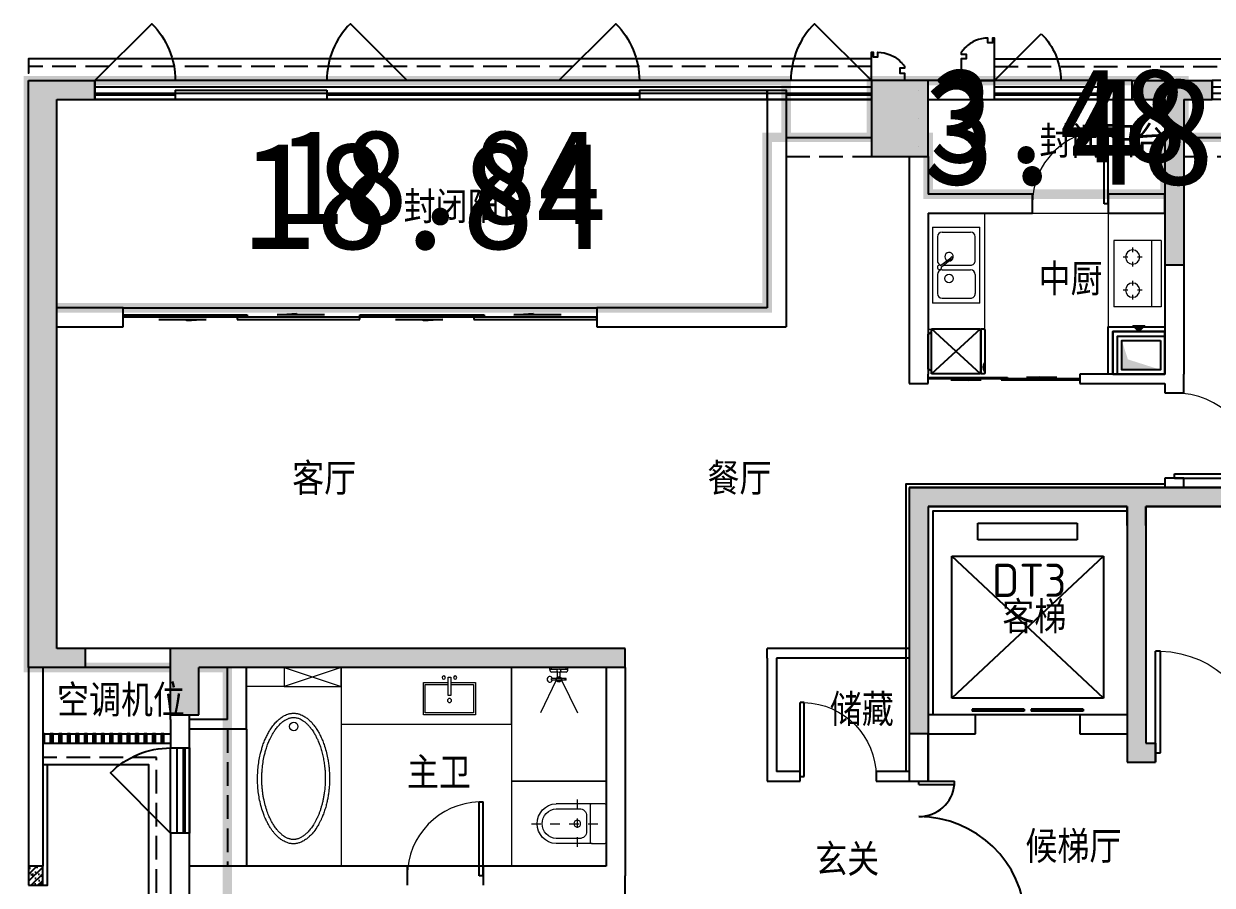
# Model space of a CAD drawing. Extents: x 512858 to 514372, y -232486 to -231710.
# Drawn here: x 513221.57 to 513234.12, y -232043.92 to -232034.82 of the extents above; entities that cross this region are included whole.
import ezdxf

# ---------------------------------------------------------------- set-up
doc = ezdxf.new("R2010")
doc.units = 0
doc.header["$LTSCALE"] = 1000
for name, pattern in [('__DASH', [0.35, 0.25, -0.1]), ('B1+B2户型(2#185报审版）$0$__DASH', [0.35, 0.25, -0.1]), ('B1+B2户型(2#185报审版）$0$DASH', [0.35, 0.25, -0.1]), ('DASH', [0.35, 0.25, -0.1])]:
    doc.linetypes.add(name, pattern=pattern)
doc.layers.get('0').update_dxf_attribs({"color": 252})
for name, color, linetype in [('$面积结果', 7, 'Continuous'), ('0-铝板', 253, 'Continuous'), ('1#HXT-4F$0$A-DOOR', 253, 'Continuous'), ('1#HXT-4F$0$A-FIRE-DOOR', 253, 'Continuous'), ('1#HXT-4F$0$A-PATT-COLU', 253, 'Continuous'), ('1#HXT-4F$0$A-STAIR', 253, 'Continuous'), ('1#HXT-4F$0$A-STR-CONC-B', 253, 'Continuous'), ('1#HXT-4F$0$A-WALL-S', 253, 'Continuous'), ('6#-造型-1F（实施版）金属型材-METAL-S', 253, 'Continuous'), ('A-ANNO-100-TXT', 252, 'Continuous'), ('A-METAL-E', 253, 'Continuous'), ('A-PATT-COLU', 253, 'Continuous'), ('A-STR-CONC-C', 253, 'Continuous'), ('A-STR-CONC-E', 253, 'Continuous'), ('A-WALL-S', 252, 'Continuous'), ('B1+B2户型(2#185报审版）$0$$0$AA-排烟道', 253, 'Continuous'), ('B1+B2户型(2#185报审版）$0$A-DOOR', 253, 'Continuous'), ('B1+B2户型(2#185报审版）$0$A-FIRE-DOOR', 253, 'Continuous'), ('B1+B2户型(2#185报审版）$0$A-HOLE-E', 253, 'Continuous'), ('B1+B2户型(2#185报审版）$0$A-METAL-S', 253, 'Continuous'), ('B1+B2户型(2#185报审版）$0$A-PART-S', 253, 'Continuous'), ('B1+B2户型(2#185报审版）$0$A-PATT-COLU', 253, 'Continuous'), ('B1+B2户型(2#185报审版）$0$A-STR-CONC-B', 253, 'Continuous'), ('B1+B2户型(2#185报审版）$0$A-STR-CONC-C', 253, 'Continuous'), ('B1+B2户型(2#185报审版）$0$A-STR-CONC-E', 253, 'Continuous'), ('B1+B2户型(2#185报审版）$0$A-STR-CONC-H', 253, 'Continuous'), ('B1+B2户型(2#185报审版）$0$A-WALL-S', 253, 'Continuous'), ('B1+B2户型(2#185报审版）$0$A-WINDOW', 253, 'Continuous'), ('B1+B2户型(2#185报审版）$0$FURN', 253, 'Continuous'), ('B1+B2户型(2#185报审版）$0$ICDA方案_活动家具', 253, 'Continuous'), ('B1+B2户型(2#185报审版）$0$WALL', 253, 'Continuous'), ('PUB_HATCH', 252, 'Continuous')]:
    doc.layers.add(name, color=color, linetype=linetype)
for name, color, linetype, lineweight in [('B1+B2户型(2#185报审版）$0$AE-FURN-MOVE', 253, 'Continuous', 20), ('面积-计容-住宅-0.5', 1, 'Continuous', 0), ('面积-计容-住宅-1', 1, 'Continuous', 0)]:
    doc.layers.add(name, color=color, linetype=linetype, lineweight=lineweight)
doc.styles.add('dw', font='simhei.ttf')
doc.styles.add('TYDG_02', font='TSSDENG.shx', dxfattribs={"width": 0.8, "bigfont": 'hztxt.shx'})

# ---------------------------------------------------------------- blocks, each defined once
blk = doc.blocks.new('1新261#HXT-4F$0$$DorLib2D$00000001')
for p, q in [((0.45, 0.975), (0.5, 0.975)), ((0.45, 0), (0.45, 0.975)), ((0.5, 0), (0.5, 0.975)), ((0.5, 0), (0.45, 0))]:
    blk.add_line(p, q)
at = {"lineweight": 13}
blk.add_arc((0.475, 0), 0.975, 91.4693, 180, dxfattribs=at)
blk = doc.blocks.new('1新271#HXT-4F$0$$DorLib2D$00000127')
at = {"color": 0}
for points in [[(-0.533, 0.795), (-0.533, 0.69)], [(-0.033, 0.795), (-0.533, 0.795)], [(-0.033, 0.69), (-0.533, 0.69)], [(-0.033, 0.795), (-0.033, 0.69)], [(0.533, 0.795), (0.033, 0.795)], [(0.033, 0.795), (0.033, 0.69)], [(0.533, 0.69), (0.033, 0.69)], [(0.533, 0.795), (0.533, 0.69)], [(0.5, 0.5), (-0.5, 0.5)]]:
    blk.add_lwpolyline(points, dxfattribs=at)
blk = doc.blocks.new('1新281#HXT-4F$0$$DorLib2D$00000225')
at = {"color": 0}
for p, q in [((0.475, -0.0014), (0.475, 0.7521)), ((0.475, 0.7521), (0.5, 0.7521)), ((0.5, -0.0014), (0.5, 0.7521)), ((-0.5, 0), (-0.5, 0.252)), ((-0.475, 0.252), (-0.5, 0.252)), ((-0.475, 0), (-0.475, 0.252)), ((-0.475, 0), (-0.5, 0)), ((0.475, -0.0014), (0.5, -0.0014))]:
    blk.add_line(p, q, dxfattribs=at)
for centre, radius, start, end in [((0.5046, -0.0019), 0.7546, 92.24927, 179.72377), ((-0.5008, 0.0026), 0.2508, 359.78987, 84.09744)]:
    blk.add_arc(centre, radius, start, end, dxfattribs=at)
blk = doc.blocks.new('1新251#HXT-4F')
at = {"layer": '1#HXT-4F$0$A-PATT-COLU'}
for points in [[(-121207, -999271), (-121007, -999471), (-118907, -999471), (-118807, -999404), (-118807, -999271)], [(-121007, -999471), (-121207, -999271), (-121207, -1001771), (-121007, -1001771)], [(-118807, -999404), (-118707, -999471), (-116657, -999471), (-116657, -999338), (-116757, -999271), (-118807, -999271)], [(-118807, -999404), (-118907, -999471), (-118907, -1001771), (-118707, -1001771), (-118707, -999471)], [(-121007, -1001771), (-121207, -1001771), (-121207, -1001871), (-121007, -1001871)], [(-118707, -1001771), (-118907, -1001771), (-118907, -1002171), (-118707, -1001971)], [(-118707, -1001971), (-118907, -1002171), (-118607, -1002171), (-118607, -1001971)]]:
    blk.add_hatch(color=256, dxfattribs=at).paths.add_polyline_path(points)
at = {"layer": '1#HXT-4F$0$A-STAIR'}
for p, q in [((-120482, -999821), (-120482, -999646)), ((-120482, -999646), (-119432, -999646)), ((-119432, -999646), (-119432, -999821)), ((-119432, -999821), (-120482, -999821)), ((-120757, -1001496), (-120757, -999996)), ((-120757, -999996), (-119157, -999996)), ((-119157, -999996), (-120757, -1001496)), ((-119157, -1001496), (-120757, -999996)), ((-119157, -999996), (-119157, -1001496)), ((-119157, -1001496), (-120757, -1001496))]:
    blk.add_line(p, q, dxfattribs=at)
at = {"layer": '1#HXT-4F$0$A-STR-CONC-B'}
for p, q in [((-121207, -999271), (-118807, -999271)), ((-121207, -999271), (-121207, -1001771)), ((-118807, -999271), (-116757, -999271)), ((-121007, -999471), (-118907, -999471)), ((-121007, -999471), (-121007, -1001771)), ((-118907, -999471), (-118907, -1001771)), ((-118707, -999471), (-118707, -1001771)), ((-118707, -999471), (-116657, -999471)), ((-121207, -1001771), (-121207, -1001871)), ((-121007, -1001771), (-121007, -1001871)), ((-118907, -1001771), (-118907, -1002171)), ((-118707, -1001771), (-118707, -1001971)), ((-121007, -1001871), (-121207, -1001871)), ((-118707, -1001971), (-118607, -1001971)), ((-118607, -1001971), (-118607, -1002171)), ((-118907, -1002171), (-118607, -1002171))]:
    blk.add_line(p, q, dxfattribs=at)
at = {"layer": '1#HXT-4F$0$A-WALL-S'}
for p, q in [((-120507, -1001671), (-121007, -1001671)), ((-120507, -1001871), (-120507, -1001671)), ((-118907, -1001671), (-119407, -1001671)), ((-119407, -1001671), (-119407, -1001871)), ((-121207, -1001871), (-121207, -1002371)), ((-121007, -1001871), (-120507, -1001871)), ((-121007, -1002371), (-121007, -1001871)), ((-119407, -1001871), (-118907, -1001871)), ((-118607, -1002171), (-118607, -1001971)), ((-121207, -1002371), (-121007, -1002371))]:
    blk.add_line(p, q, dxfattribs=at)
at = {"layer": '1#HXT-4F$0$A-DOOR', "xscale": 1100, "yscale": 200, "zscale": 200}
blk.add_blockref('1新271#HXT-4F$0$$DorLib2D$00000127', (-119957, -1001771), dxfattribs=at)
at = {"layer": '1#HXT-4F$0$A-FIRE-DOOR', "xscale": -1100, "yscale": 1100, "zscale": 200}
blk.add_blockref('1新261#HXT-4F$0$$DorLib2D$00000001', (-118057, -1002071), dxfattribs=at)
at = {"layer": '1#HXT-4F$0$A-FIRE-DOOR', "xscale": -1500, "yscale": -1500, "zscale": 200, "rotation": 90.00007304754749}
blk.add_blockref('1新281#HXT-4F$0$$DorLib2D$00000225', (-121107, -1003121), dxfattribs=at)
blk = doc.blocks.new('1新103B1+B2户型(2#185报审版）$0$6986586658ff3d')
at = {"layer": 'B1+B2户型(2#185报审版）$0$AE-FURN-MOVE'}
for p, q in [((-101, 77), (-82, 77)), ((-101, -77), (-101, 77)), ((-82, -77), (-82, 77)), ((-66, 14), (-13, 14)), ((-14, 13), (-14, 77)), ((13, 14), (14, 14)), ((14, 96), (34, 96)), ((14, 13), (14, 96)), ((14, 77), (34, 77)), ((-101, -67), (-82, -67)), ((-101, -77), (-82, -77)), ((-66, -14), (-13, -14)), ((-14, -77), (-14, -13)), ((13, -14), (14, -14)), ((14, -96), (14, -13)), ((14, -77), (34, -77)), ((14, -96), (34, -96))]:
    blk.add_line(p, q, dxfattribs=at)
for points in [[(-101, 27), (-445, 194)], [(-99, -28), (-445, -197)]]:
    blk.add_lwpolyline(points, dxfattribs=at)
for centre, radius in [((-91, 0), 28.8), ((-91, 0), 24), ((0, 0), 19.2)]:
    blk.add_circle(centre, radius, dxfattribs=at)
for centre, radius, start, end in [((-91, 96), 28.8, 289.4712, 250.5288), ((10, 72), 24.4, 78.4801, 168.9001), ((10, -72), 24.4, 191.0999, 281.5199)]:
    blk.add_arc(centre, radius, start, end, dxfattribs=at)
blk = doc.blocks.new('1新100B1+B2户型(2#185报审版）$0$69865866586652f-nezb')
at = {"color": 250, "linetype": 'B1+B2户型(2#185报审版）$0$DASH', "ltscale": 0.2}
for p, q in [((296757, 367901), (296757, 367111)), ((296501, 367416), (297013, 367416))]:
    blk.add_line(p, q, dxfattribs=at)
for p, q in [((296546, 367259), (296546, 367641)), ((296968, 367259), (296968, 367641))]:
    blk.add_line(p, q)
at = {"color": 250}
blk.add_lwpolyline([(296599, 367641), (296599, 367393, 0.414214), (296674, 367318), (296839, 367318, 0.414214), (296914, 367393), (296914, 367641)], format="xyb", dxfattribs=at)
blk.add_lwpolyline([(296546, 367259, -0.414214), (296567, 367281), (296947, 367281, -0.414214), (296968, 367259), (296968, 367132, -0.414214), (296947, 367111), (296567, 367111, -0.414214), (296546, 367132)], format="xyb", close=True)
blk.add_circle((296757, 367416), 35.2, dxfattribs=at)
blk.add_arc((296757, 367629), 211, 3.0492, 176.9508)
blk.add_arc((296757, 367629), 158, 3.0492, 176.9508, dxfattribs=at)
blk = doc.blocks.new('1新99B1+B2户型(2#185报审版）$0$235345')
at = {"layer": 'B1+B2户型(2#185报审版）$0$AE-FURN-MOVE', "extrusion": (0.001411, -2.82684e-05, 0.999999)}
for points in [[(20, 289), (20, 550), (-320, 550), (-320, 0), (20, 0), (20, 261)], [(0, 289), (0, 530), (-300, 530), (-300, 20), (0, 20), (0, 261)]]:
    blk.add_lwpolyline(points, dxfattribs=at)
at = {"layer": 'B1+B2户型(2#185报审版）$0$AE-FURN-MOVE', "extrusion": (0.001411, -2.82684e-05, 0.999999), "elevation": -1}
blk.add_lwpolyline([(-116, 261), (78, 261), (78, 289), (-116, 289)], close=True, dxfattribs=at)
at = {"layer": 'B1+B2户型(2#185报审版）$0$AE-FURN-MOVE'}
for centre, radius in [((-169, 275), 21.4), ((74, 335), 17.1), ((73, 215), 17.1)]:
    blk.add_circle(centre, radius, dxfattribs=at)
blk = doc.blocks.new('1新93B1+B2户型(2#185报审版）$0$$0$SFEFFSEFSEFESFS')
at = {"layer": 'B1+B2户型(2#185报审版）$0$$0$AA-排烟道'}
blk.add_hatch(color=254, dxfattribs=at).paths.add_polyline_path([(220387, 75509), (220327, 75570), (220327, 75448)])
at = {"layer": 'B1+B2户型(2#185报审版）$0$$0$AA-排烟道', "color": 254}
for points in [[(220437, 75235), (220837, 75235), (220837, 75735), (220437, 75735)], [(220483, 75280), (220792, 75280), (220792, 75689), (220483, 75689)]]:
    blk.add_lwpolyline(points, close=True, dxfattribs=at)
blk.add_lwpolyline([(220387, 75509), (220327, 75570), (220327, 75448), (220387, 75509)], dxfattribs=at)
blk.add_solid([(220483, 75689), (220682, 75625), (220792, 75689), (220792, 75280)], dxfattribs=at)
at = {"layer": 'B1+B2户型(2#185报审版）$0$A-HOLE-E', "ltscale": 0.5}
blk.add_lwpolyline([(220837, 75784), (220837, 75234), (220387, 75234), (220387, 75784)], close=True, dxfattribs=at)
blk = doc.blocks.new('1新109B1+B2户型(2#185报审版）$0$yg')
at = {"layer": 'B1+B2户型(2#185报审版）$0$AE-FURN-MOVE'}
blk.add_circle((157, 0), 50, dxfattribs=at)
for points, knots in [([(0, 0), (0, -4), (0, -8), (1, -17), (1, -22), (2, -31), (3, -34), (4, -43), (5, -48), (8, -59), (10, -64), (14, -78), (18, -87), (26, -104), (30, -113), (43, -134), (51, -147), (71, -172), (82, -184), (107, -209), (120, -222), (150, -246), (166, -258), (197, -278), (211, -287), (241, -303), (256, -311), (288, -327), (304, -334), (339, -348), (356, -355), (390, -366), (405, -371), (436, -380), (452, -385), (493, -395), (518, -400), (570, -409), (596, -413), (649, -419), (675, -421), (729, -424), (756, -424), (809, -424), (836, -423), (890, -419), (916, -416), (968, -409), (994, -405), (1049, -394), (1078, -387), (1134, -371), (1161, -362), (1207, -345), (1226, -337), (1259, -322), (1273, -315), (1299, -301), (1311, -294), (1334, -281), (1346, -273), (1367, -259), (1377, -252), (1397, -237), (1406, -229), (1423, -214), (1431, -206), (1449, -189), (1458, -179), (1471, -163), (1476, -157), (1485, -144), (1489, -138), (1496, -126), (1500, -120), (1508, -104), (1512, -96), (1518, -81), (1520, -75), (1524, -63), (1526, -57), (1529, -44), (1530, -38), (1532, -25), (1532, -19), (1533, -9), (1533, -4), (1533, 3), (1532, 6), (1532, 14), (1531, 19), (1530, 31), (1529, 36), (1527, 47), (1525, 53), (1522, 64), (1520, 70), (1512, 90), (1506, 103), (1489, 132), (1480, 146), (1461, 169), (1453, 178), (1439, 193), (1433, 199), (1419, 212), (1413, 218), (1386, 240), (1365, 255), (1328, 279), (1314, 288), (1288, 302), (1278, 307), (1257, 318), (1245, 323), (1218, 335), (1201, 342), (1166, 355), (1148, 361), (1112, 373), (1093, 378), (1058, 387), (1042, 391), (1009, 397), (992, 401), (959, 406), (942, 409), (907, 413), (890, 415), (854, 418), (834, 419), (795, 420), (775, 421), (736, 420), (716, 420), (677, 418), (658, 416), (619, 413), (600, 410), (562, 405), (543, 402), (497, 393), (470, 387), (418, 373), (392, 365), (349, 350), (330, 343), (295, 328), (277, 320), (244, 303), (228, 295), (198, 277), (184, 268), (157, 249), (144, 239), (120, 220), (109, 210), (93, 194), (87, 188), (77, 177), (72, 171), (62, 160), (58, 154), (49, 142), (45, 136), (37, 123), (33, 117), (25, 102), (21, 94), (14, 76), (11, 68), (7, 54), (6, 48), (4, 39), (3, 35), (2, 27), (1, 23), (1, 15), (0, 12), (0, 5), (0, 3), (0, 0)], [0, 0, 0, 0, 0.037021, 0.037021, 0.080732, 0.080732, 0.113851, 0.113851, 0.160008, 0.160008, 0.207084, 0.207084, 0.280428, 0.280428, 0.353771, 0.353771, 0.455292, 0.455292, 0.556813, 0.556813, 0.658334, 0.658334, 0.759855, 0.759855, 0.837553, 0.837553, 0.915251, 0.915251, 0.992948, 0.992948, 1.070646, 1.070646, 1.135217, 1.135217, 1.199787, 1.199787, 1.297776, 1.297776, 1.395764, 1.395764, 1.493752, 1.493752, 1.591741, 1.591741, 1.689729, 1.689729, 1.787717, 1.787717, 1.885706, 1.885706, 2.000766, 2.000766, 2.115826, 2.115826, 2.201815, 2.201815, 2.271991, 2.271991, 2.335451, 2.335451, 2.39891, 2.39891, 2.462369, 2.462369, 2.525829, 2.525829, 2.589288, 2.589288, 2.668531, 2.668531, 2.719375, 2.719375, 2.770219, 2.770219, 2.821062, 2.821062, 2.895968, 2.895968, 2.946183, 2.946183, 3.001676, 3.001676, 3.057168, 3.057168, 3.112661, 3.112661, 3.152327, 3.152327, 3.177247, 3.177247, 3.227089, 3.227089, 3.276931, 3.276931, 3.326773, 3.326773, 3.376615, 3.376615, 3.492619, 3.492619, 3.608623, 3.608623, 3.68062, 3.68062, 3.731228, 3.731228, 3.781836, 3.781836, 3.91484, 3.91484, 3.993303, 3.993303, 4.046118, 4.046118, 4.098933, 4.098933, 4.175453, 4.175453, 4.251973, 4.251973, 4.328494, 4.328494, 4.392238, 4.392238, 4.455982, 4.455982, 4.519726, 4.519726, 4.58347, 4.58347, 4.654987, 4.654987, 4.726504, 4.726504, 4.798021, 4.798021, 4.869538, 4.869538, 4.941055, 4.941055, 5.012573, 5.012573, 5.118454, 5.118454, 5.224335, 5.224335, 5.306415, 5.306415, 5.388495, 5.388495, 5.470575, 5.470575, 5.552655, 5.552655, 5.634735, 5.634735, 5.716815, 5.716815, 5.763416, 5.763416, 5.810018, 5.810018, 5.85662, 5.85662, 5.907934, 5.907934, 5.959249, 5.959249, 6.032726, 6.032726, 6.106203, 6.106203, 6.154904, 6.154904, 6.190129, 6.190129, 6.225355, 6.225355, 6.259538, 6.259538, 6.283185, 6.283185, 6.283185, 6.283185]), ([(50, 0), (50, -5), (50, -11), (51, -20), (52, -25), (53, -33), (54, -37), (56, -46), (58, -51), (61, -60), (63, -64), (69, -80), (75, -91), (87, -110), (92, -118), (102, -131), (107, -137), (116, -147), (121, -153), (132, -164), (137, -169), (148, -179), (154, -185), (167, -195), (173, -200), (193, -215), (206, -224), (229, -239), (238, -244), (257, -255), (266, -260), (286, -271), (296, -276), (323, -288), (339, -295), (373, -308), (391, -314), (424, -325), (438, -329), (468, -337), (484, -341), (525, -351), (552, -356), (605, -364), (632, -367), (678, -371), (696, -372), (733, -374), (751, -374), (788, -374), (806, -374), (844, -372), (864, -371), (899, -367), (915, -366), (946, -362), (962, -359), (992, -354), (1006, -351), (1047, -343), (1074, -336), (1126, -321), (1151, -312), (1194, -296), (1213, -288), (1239, -276), (1248, -271), (1266, -262), (1274, -258), (1290, -249), (1297, -245), (1310, -237), (1317, -232), (1331, -223), (1339, -218), (1352, -208), (1358, -203), (1370, -194), (1376, -189), (1392, -175), (1401, -166), (1415, -151), (1420, -146), (1428, -136), (1432, -131), (1439, -122), (1442, -117), (1452, -103), (1457, -94), (1464, -80), (1467, -75), (1471, -64), (1473, -58), (1476, -49), (1477, -45), (1479, -38), (1479, -35), (1481, -29), (1481, -26), (1482, -20), (1482, -18), (1482, -13), (1482, -10), (1483, -3), (1483, 1), (1482, 10), (1482, 15), (1481, 23), (1480, 26), (1478, 35), (1477, 40), (1474, 49), (1472, 54), (1468, 65), (1466, 70), (1461, 81), (1458, 86), (1451, 98), (1447, 104), (1439, 116), (1436, 120), (1428, 130), (1424, 135), (1412, 149), (1402, 159), (1386, 175), (1379, 181), (1366, 191), (1360, 196), (1348, 206), (1341, 210), (1327, 221), (1318, 226), (1301, 237), (1292, 243), (1272, 254), (1262, 259), (1238, 271), (1225, 277), (1201, 288), (1190, 293), (1167, 301), (1156, 306), (1132, 314), (1119, 318), (1094, 325), (1081, 329), (1054, 336), (1040, 340), (1011, 346), (996, 349), (967, 354), (951, 357), (906, 363), (875, 366), (821, 370), (797, 370), (754, 371), (735, 370), (697, 369), (678, 368), (638, 364), (616, 362), (573, 356), (551, 352), (509, 344), (489, 340), (448, 329), (429, 324), (391, 312), (373, 306), (339, 292), (322, 285), (293, 272), (281, 266), (256, 253), (243, 246), (222, 233), (215, 228), (200, 218), (193, 213), (176, 201), (167, 194), (153, 182), (148, 178), (139, 169), (134, 165), (122, 152), (114, 144), (100, 127), (94, 118), (83, 102), (78, 94), (69, 79), (66, 71), (61, 59), (59, 53), (55, 41), (54, 35), (51, 22), (51, 15), (50, 6), (50, 3), (50, 0)], [0, 0, 0, 0, 0.063551, 0.063551, 0.112445, 0.112445, 0.161338, 0.161338, 0.210745, 0.210745, 0.260152, 0.260152, 0.374501, 0.374501, 0.446731, 0.446731, 0.496686, 0.496686, 0.546641, 0.546641, 0.594786, 0.594786, 0.642931, 0.642931, 0.691076, 0.691076, 0.778683, 0.778683, 0.831735, 0.831735, 0.884787, 0.884787, 0.937839, 0.937839, 1.017992, 1.017992, 1.098145, 1.098145, 1.161479, 1.161479, 1.225971, 1.225971, 1.331338, 1.331338, 1.436706, 1.436706, 1.506435, 1.506435, 1.576165, 1.576165, 1.645894, 1.645894, 1.720048, 1.720048, 1.781579, 1.781579, 1.843111, 1.843111, 1.899371, 1.899371, 2.011891, 2.011891, 2.124411, 2.124411, 2.213491, 2.213491, 2.260409, 2.260409, 2.307328, 2.307328, 2.347694, 2.347694, 2.388061, 2.388061, 2.438513, 2.438513, 2.481394, 2.481394, 2.524274, 2.524274, 2.610034, 2.610034, 2.658521, 2.658521, 2.702819, 2.702819, 2.747116, 2.747116, 2.835711, 2.835711, 2.890833, 2.890833, 2.952008, 2.952008, 2.99153, 2.99153, 3.031052, 3.031052, 3.063824, 3.063824, 3.096596, 3.096596, 3.123505, 3.123505, 3.177323, 3.177323, 3.231141, 3.231141, 3.272252, 3.272252, 3.326686, 3.326686, 3.38112, 3.38112, 3.435555, 3.435555, 3.489989, 3.489989, 3.552714, 3.552714, 3.597223, 3.597223, 3.641732, 3.641732, 3.730751, 3.730751, 3.784873, 3.784873, 3.828851, 3.828851, 3.872829, 3.872829, 3.925913, 3.925913, 3.978997, 3.978997, 4.036125, 4.036125, 4.103233, 4.103233, 4.156175, 4.156175, 4.209118, 4.209118, 4.263967, 4.263967, 4.318817, 4.318817, 4.378019, 4.378019, 4.437222, 4.437222, 4.496424, 4.496424, 4.614829, 4.614829, 4.705101, 4.705101, 4.776994, 4.776994, 4.848886, 4.848886, 4.933348, 4.933348, 5.017809, 5.017809, 5.102271, 5.102271, 5.186733, 5.186733, 5.268161, 5.268161, 5.349588, 5.349588, 5.41233, 5.41233, 5.487032, 5.487032, 5.533635, 5.533635, 5.580738, 5.580738, 5.649342, 5.649342, 5.688436, 5.688436, 5.727529, 5.727529, 5.805717, 5.805717, 5.883904, 5.883904, 5.962091, 5.962091, 6.03947, 6.03947, 6.097192, 6.097192, 6.172115, 6.172115, 6.247037, 6.247037, 6.283185, 6.283185, 6.283185, 6.283185])]:
    blk.add_open_spline(points, degree=3, knots=knots, dxfattribs=at)
blk = doc.blocks.new('1新95B1+B2户型(2#185报审版）$0$$DorLib2D$00000114')
at = {"color": 0}
blk.add_line((0.5, 0), (-0.207, 0.707), dxfattribs=at)
blk.add_arc((0.5, 0), 1, 135, 180, dxfattribs=at)
blk = doc.blocks.new('1新102B1+B2户型(2#185报审版）$0$6986586658665A-Kitchen-4')
at = {"layer": 'B1+B2户型(2#185报审版）$0$AE-FURN-MOVE'}
for p, q in [((-400, -500), (-400, 0)), ((400, 0), (-400, 0)), ((400, 0), (400, -500)), ((-350, -100), (-350, -400)), ((-100, -50), (-300, -50)), ((-50, -100), (-50, -400)), ((-16, -94), (67, -201)), ((-4, -84), (79, -191)), ((0, -115), (0, -400)), ((300, -50), (50, -50)), ((350, -100), (350, -400)), ((-400, -500), (400, -500)), ((-100, -450), (-300, -450)), ((50, -450), (300, -450))]:
    blk.add_line(p, q, dxfattribs=at)
for centre, major_axis, start_param, end_param in [((-300, -100), (0, 50), 0.000591, 1.571387), ((-100, -100), (0, 50), 4.711798, 6.282594), ((-23, -73), (-0.2, 22.5), 4.156064, 9.712232), ((50, -100), (0, 50), -0.000202, 1.373206), ((90, -173), (0.1, 45), 1.556657, 7.383522), ((300, -100), (0, 50), 4.711798, 6.282594), ((-140, -173), (0, 45), 4.711392, 10.994577), ((77, -201), (0, 10), 1.588727, 6.019143), ((-300, -400), (0, 50), 1.570205, 3.141002), ((-100, -400), (0, 50), 3.142184, 4.71298), ((50, -400), (0, 50), 1.570205, 3.141002), ((300, -400), (0, 50), 3.142184, 4.71298)]:
    blk.add_ellipse(centre, major_axis=major_axis, ratio=1, start_param=start_param, end_param=end_param, dxfattribs=at)
blk = doc.blocks.new('1新101B1+B2户型(2#185报审版）$0$6986586658665A-Kitchen-1')
at = {"layer": 'B1+B2户型(2#185报审版）$0$AE-FURN-MOVE'}
for p, q in [((-350, 0), (350, 0)), ((-350, -500), (-350, 0)), ((350, -500), (350, 0)), ((-175, -150), (-175, -100)), ((175, -150), (175, -100)), ((-275, -200), (-225, -200)), ((-175, -300), (-175, -250)), ((-125, -200), (-75, -200)), ((75, -200), (125, -200)), ((175, -300), (175, -250)), ((225, -200), (275, -200)), ((-350, -400), (350, -400)), ((-350, -500), (350, -500))]:
    blk.add_line(p, q, dxfattribs=at)
for centre in [(-175, -200), (175, -200)]:
    blk.add_circle(centre, 75, dxfattribs=at)
blk = doc.blocks.new('1新105B1+B2户型(2#185报审版）$0$A$C75447C14')
at = {"layer": 'B1+B2户型(2#185报审版）$0$ICDA方案_活动家具'}
for p, q in [((-238, 559), (-238, 588)), ((237, 559), (-238, 559)), ((-238, 35), (-238, 551)), ((-238, 551), (237, 551)), ((237, 551), (-238, 35)), ((-238, 551), (237, 35)), ((-225, 600), (225, 600)), ((237, 588), (237, 559)), ((237, 588), (237, 559)), ((237, 551), (237, 35)), ((237, 551), (237, 35)), ((237, 35), (-238, 35)), ((-185, 0), (-205, 35)), ((185, 0), (-185, 0)), ((205, 35), (185, 0))]:
    blk.add_line(p, q, dxfattribs=at)
at = {"layer": 'B1+B2户型(2#185报审版）$0$ICDA方案_活动家具', "extrusion": (4.4081e-39, -1.44111e-29, -1)}
for centre, major_axis, start_param, end_param in [((-225, 588), (8.61, -8.61), 2.356194, 3.926991), ((165, 655), (50.2, -50.2), 0.10668, 1.464116)]:
    blk.add_ellipse(centre, major_axis=major_axis, ratio=1, start_param=start_param, end_param=end_param, dxfattribs=at)
at = {"layer": 'B1+B2户型(2#185报审版）$0$ICDA方案_活动家具', "extrusion": (4.40811e-39, -1.44111e-29, -1)}
blk.add_ellipse((225, 588), major_axis=(-8.61, -8.61), ratio=1, start_param=2.356194, end_param=3.926991, dxfattribs=at)
blk = doc.blocks.new('1新98B1+B2户型(2#185报审版）$0$$WINLIB2D$00000001')
at = {"color": 0}
for points in [[(-0.5, 0.5), (-0.5, -0.5)], [(-0.5, 0.5), (0.5, 0.5)], [(0.5, -0.5), (0.5, 0.5)], [(0.5, 0.1667), (-0.5, 0.1667)], [(0.5, -0.1667), (-0.5, -0.1667)], [(-0.5, -0.5), (0.5, -0.5)]]:
    blk.add_lwpolyline(points, dxfattribs=at)
blk = doc.blocks.new('1新96B1+B2户型(2#185报审版）$0$$DorLib2D$00000131')
at = {"color": 0, "linetype": 'Continuous'}
for p, q in [((0.15, 0.125), (0.2319, 0.1973)), ((0.2319, 0.1973), (0.2319, 0.125)), ((-0.5, 0.125), (-0.5, 0)), ((0.0192, 0.125), (-0.5, 0.125)), ((0.0192, 0), (0.0192, 0.125)), ((0.35, 0.125), (0.15, 0.125)), ((-0.5, 0), (0.0192, 0)), ((-0.024, 0), (0.5, 0)), ((-0.024, -0.125), (-0.024, 0)), ((0.5, 0), (0.5, -0.125)), ((-0.35, -0.125), (-0.15, -0.125)), ((-0.2319, -0.1973), (-0.2319, -0.125)), ((-0.15, -0.125), (-0.2319, -0.1973)), ((0.5, -0.125), (-0.024, -0.125))]:
    blk.add_line(p, q, dxfattribs=at)
blk = doc.blocks.new('1新94B1+B2户型(2#185报审版）$0$$DorLib2D$00000001')
for p, q in [((0.45, 0.975), (0.5, 0.975)), ((0.45, 0), (0.45, 0.975)), ((0.5, 0), (0.5, 0.975)), ((0.5, 0), (0.45, 0))]:
    blk.add_line(p, q)
at = {"lineweight": 13}
blk.add_arc((0.475, 0), 0.975, 91.4693, 180, dxfattribs=at)
blk = doc.blocks.new('1新97B1+B2户型(2#185报审版）$0$$DorLib2D$00000225')
at = {"color": 0}
for p, q in [((0.475, -0.0014), (0.475, 0.7521)), ((0.475, 0.7521), (0.5, 0.7521)), ((0.5, -0.0014), (0.5, 0.7521)), ((-0.5, 0), (-0.5, 0.252)), ((-0.475, 0.252), (-0.5, 0.252)), ((-0.475, 0), (-0.475, 0.252)), ((-0.475, 0), (-0.5, 0)), ((0.475, -0.0014), (0.5, -0.0014))]:
    blk.add_line(p, q, dxfattribs=at)
for centre, radius, start, end in [((0.5046, -0.0019), 0.7546, 92.24927, 179.72377), ((-0.5008, 0.0026), 0.2508, 359.78987, 84.09744)]:
    blk.add_arc(centre, radius, start, end, dxfattribs=at)
blk = doc.blocks.new('1新159_FZH')
blk.add_lwpolyline([(-0.5, -0.5), (0.5, -0.5), (0.5, 0.5), (-0.5, 0.5)], close=True)
at = {"layer": 'PUB_HATCH'}
blk.add_solid([(-0.5, -0.5), (0.5, -0.5), (-0.5, 0.5), (0.5, 0.5)], dxfattribs=at)
blk = doc.blocks.new('1新125B1+B2户型(2#185报审版）-M')
at = {"layer": 'B1+B2户型(2#185报审版）$0$A-PATT-COLU'}
for points in [[(130757, -994971), (131057, -995171), (131457, -995171), (131457, -994971)], [(130757, -997471), (131057, -997471), (131057, -995171), (130757, -994971)], [(142407, -995171), (142757, -995171), (142857, -995104), (142857, -994971), (142407, -994971)], [(142857, -995104), (142957, -995171), (143257, -995171), (143257, -994971), (142857, -994971)], [(142857, -995104), (142757, -995171), (142757, -996921), (142957, -996921), (142957, -995171)], [(130757, -1001171), (131057, -1000971), (131057, -997471), (130757, -997471)], [(140257, -999471), (140057, -999271), (140057, -1001071), (140257, -1001071)], [(142457, -999404), (142457, -999271), (140057, -999271), (140257, -999471), (142357, -999471)], [(142857, -999471), (142857, -999271), (142457, -999271), (142457, -999404), (142557, -999471)], [(144707, -999471), (144507, -999271), (142857, -999271), (142857, -999471)], [(142357, -999671), (142557, -999671), (142557, -999471), (142457, -999404), (142357, -999471)], [(131357, -1000971), (131057, -1000971), (130757, -1001171), (131357, -1001171)], [(132957, -1001171), (132957, -1000971), (132257, -1000971), (132557, -1001171)], [(132557, -1001671), (132557, -1001171), (132257, -1000971), (132257, -1001671)], [(137057, -1000971), (132957, -1000971), (132957, -1001171), (137057, -1001171)], [(140257, -1001071), (140057, -1001071), (140057, -1001871), (140257, -1001871)]]:
    blk.add_hatch(color=256, dxfattribs=at).paths.add_polyline_path(points)
at = {"layer": 'B1+B2户型(2#185报审版）$0$A-DOOR'}
for p, q in [((131757, -997371), (134257, -997371)), ((134257, -997371), (136757, -997371)), ((135557, -1003271), (134757, -1003271))]:
    blk.add_line(p, q, dxfattribs=at)
at = {"layer": 'B1+B2户型(2#185报审版）$0$A-METAL-S'}
for points in [[(130757, -1001241), (130757, -1001271), (130857, -1001271), (130857, -1001241)], [(130757, -1001331), (130757, -1001361), (130857, -1001361), (130857, -1001331)], [(130762, -1001246), (130762, -1001266), (130852, -1001266), (130852, -1001246)], [(130762, -1001336), (130762, -1001356), (130852, -1001356), (130852, -1001336)], [(130757, -1001421), (130757, -1001451), (130857, -1001451), (130857, -1001421)], [(130762, -1001426), (130762, -1001446), (130852, -1001446), (130852, -1001426)], [(130757, -1001511), (130757, -1001541), (130857, -1001541), (130857, -1001511)], [(130757, -1001601), (130757, -1001631), (130857, -1001631), (130857, -1001601)], [(130762, -1001516), (130762, -1001536), (130852, -1001536), (130852, -1001516)], [(130762, -1001606), (130762, -1001626), (130852, -1001626), (130852, -1001606)], [(130757, -1001691), (130757, -1001721), (130857, -1001721), (130857, -1001691)], [(130762, -1001696), (130762, -1001716), (130852, -1001716), (130852, -1001696)], [(130757, -1001781), (130757, -1001811), (130857, -1001811), (130857, -1001781)], [(130762, -1001786), (130762, -1001806), (130852, -1001806), (130852, -1001786)], [(130897, -1001971), (130927, -1001971), (130927, -1001871), (130897, -1001871)], [(130902, -1001966), (130922, -1001966), (130922, -1001876), (130902, -1001876)], [(130987, -1001971), (131017, -1001971), (131017, -1001871), (130987, -1001871)], [(130992, -1001966), (131012, -1001966), (131012, -1001876), (130992, -1001876)], [(131077, -1001971), (131107, -1001971), (131107, -1001871), (131077, -1001871)], [(131082, -1001966), (131102, -1001966), (131102, -1001876), (131082, -1001876)], [(131167, -1001971), (131197, -1001971), (131197, -1001871), (131167, -1001871)], [(131172, -1001966), (131192, -1001966), (131192, -1001876), (131172, -1001876)], [(131257, -1001971), (131287, -1001971), (131287, -1001871), (131257, -1001871)], [(131262, -1001966), (131282, -1001966), (131282, -1001876), (131262, -1001876)], [(131347, -1001971), (131377, -1001971), (131377, -1001871), (131347, -1001871)], [(131352, -1001966), (131372, -1001966), (131372, -1001876), (131352, -1001876)], [(131437, -1001971), (131467, -1001971), (131467, -1001871), (131437, -1001871)], [(131442, -1001966), (131462, -1001966), (131462, -1001876), (131442, -1001876)], [(131527, -1001971), (131557, -1001971), (131557, -1001871), (131527, -1001871)], [(131532, -1001966), (131552, -1001966), (131552, -1001876), (131532, -1001876)], [(131617, -1001971), (131647, -1001971), (131647, -1001871), (131617, -1001871)], [(131622, -1001966), (131642, -1001966), (131642, -1001876), (131622, -1001876)], [(131707, -1001971), (131737, -1001971), (131737, -1001871), (131707, -1001871)], [(131712, -1001966), (131732, -1001966), (131732, -1001876), (131712, -1001876)], [(131797, -1001971), (131827, -1001971), (131827, -1001871), (131797, -1001871)], [(131802, -1001966), (131822, -1001966), (131822, -1001876), (131802, -1001876)], [(131887, -1001971), (131917, -1001971), (131917, -1001871), (131887, -1001871)], [(131892, -1001966), (131912, -1001966), (131912, -1001876), (131892, -1001876)], [(131977, -1001971), (132007, -1001971), (132007, -1001871), (131977, -1001871)], [(131982, -1001966), (132002, -1001966), (132002, -1001876), (131982, -1001876)], [(132067, -1001971), (132097, -1001971), (132097, -1001871), (132067, -1001871)], [(132072, -1001966), (132092, -1001966), (132092, -1001876), (132072, -1001876)], [(132157, -1001971), (132187, -1001971), (132187, -1001871), (132157, -1001871)], [(132162, -1001966), (132182, -1001966), (132182, -1001876), (132162, -1001876)]]:
    blk.add_lwpolyline(points, close=True, dxfattribs=at)
blk.add_lwpolyline([(130757, -1001891), (130837, -1001891), (130837, -1001971)], dxfattribs=at)
at = {"layer": 'B1+B2户型(2#185报审版）$0$A-PART-S'}
for p, q in [((140957, -994971), (140257, -994971)), ((140957, -995171), (140957, -994971)), ((142407, -994971), (142157, -994971)), ((142157, -994971), (142157, -995171)), ((143257, -995171), (143257, -994971)), ((140257, -995171), (140957, -995171)), ((142157, -995171), (142407, -995171)), ((132257, -1000971), (131357, -1000971)), ((132257, -1001171), (131357, -1001171)), ((132257, -1001721), (132257, -1001671)), ((132257, -1001721), (132257, -1002021)), ((132457, -1001721), (132457, -1001671)), ((132457, -1002021), (132457, -1001721)), ((132257, -1002021), (132457, -1002021)), ((132457, -1002921), (132257, -1002921)), ((132257, -1002921), (132257, -1003371)), ((132457, -1003371), (132457, -1002921)), ((132257, -1003371), (132257, -1004121)), ((132457, -1004121), (132457, -1003371))]:
    blk.add_line(p, q, dxfattribs=at)
at = {"layer": 'B1+B2户型(2#185报审版）$0$A-STR-CONC-B'}
for p, q in [((130757, -994971), (131457, -994971)), ((130757, -997471), (130757, -994971)), ((131457, -994971), (131457, -995171)), ((142407, -994971), (142857, -994971)), ((142407, -994971), (142407, -995171)), ((142857, -994971), (143257, -994971)), ((143257, -994971), (143257, -995171)), ((131057, -995171), (131457, -995171)), ((131057, -997471), (131057, -995171)), ((142407, -995171), (142757, -995171)), ((142757, -995171), (142757, -996921)), ((142957, -995171), (142957, -996921)), ((142957, -995171), (143257, -995171)), ((142957, -996921), (142757, -996921)), ((130757, -1001171), (130757, -997471)), ((131057, -1000971), (131057, -997471)), ((140057, -999271), (140057, -1001071)), ((142457, -999271), (140057, -999271)), ((142857, -999271), (142457, -999271)), ((144507, -999271), (142857, -999271)), ((140257, -999471), (140257, -1001071)), ((142357, -999471), (140257, -999471)), ((142357, -999671), (142357, -999471)), ((142857, -999471), (142557, -999471)), ((142557, -999671), (142557, -999471)), ((144707, -999471), (142857, -999471)), ((131357, -1000971), (131057, -1000971)), ((131357, -1001171), (131357, -1000971)), ((132957, -1000971), (132257, -1000971)), ((132257, -1001671), (132257, -1000971)), ((137057, -1000971), (132957, -1000971)), ((137057, -1001171), (137057, -1000971)), ((140057, -1001071), (140057, -1001871)), ((140257, -1001071), (140257, -1001871)), ((131357, -1001171), (130757, -1001171)), ((132957, -1001171), (132557, -1001171)), ((132557, -1001671), (132557, -1001171)), ((137057, -1001171), (132957, -1001171)), ((132257, -1001671), (132557, -1001671)), ((140257, -1001871), (140057, -1001871))]:
    blk.add_line(p, q, dxfattribs=at)
at = {"layer": 'B1+B2户型(2#185报审版）$0$A-STR-CONC-E'}
for points in [[(138757, -995571), (139657, -995571)], [(142957, -995571), (146157, -995571)], [(130757, -1001171), (130757, -1001971), (132257, -1001971)], [(130857, -1001171), (130857, -1001871), (132257, -1001871)], [(133057, -1001821), (133057, -1003271)]]:
    blk.add_lwpolyline(points, dxfattribs=at)
at = {"layer": 'B1+B2户型(2#185报审版）$0$A-STR-CONC-H', "linetype": 'B1+B2户型(2#185报审版）$0$DASH'}
for points in [[(138757, -995771), (139657, -995771)], [(142957, -995771), (146157, -995771)], [(132857, -1001821), (132857, -1003271)]]:
    blk.add_lwpolyline(points, dxfattribs=at)
at = {"layer": 'B1+B2户型(2#185报审版）$0$A-WALL-S'}
for p, q in [((131457, -995171), (131457, -994971)), ((140157, -995071), (140157, -995071)), ((138557, -995171), (138557, -997371)), ((138757, -995171), (138557, -995171)), ((138757, -995171), (138757, -997571)), ((140157, -995371), (140157, -995371)), ((140157, -995671), (140157, -995671)), ((140057, -995771), (140057, -996271)), ((140257, -995771), (140257, -996171)), ((141357, -996171), (140257, -996171)), ((141357, -996371), (141357, -996171)), ((142757, -996171), (142157, -996171)), ((142157, -996171), (142157, -996371)), ((142757, -996371), (142757, -996171)), ((140057, -996271), (140057, -998171)), ((140257, -996371), (141357, -996371)), ((140257, -996371), (140257, -998071)), ((142157, -996371), (142757, -996371)), ((142757, -996921), (142757, -998071)), ((142957, -996921), (142957, -998071)), ((131757, -997371), (131057, -997371)), ((131757, -997571), (131757, -997371)), ((138557, -997371), (136757, -997371)), ((136757, -997371), (136757, -997571)), ((131057, -997571), (131757, -997571)), ((136757, -997571), (138757, -997571)), ((140257, -998171), (140257, -998071)), ((142757, -998071), (141857, -998071)), ((141857, -998071), (141857, -998171)), ((140057, -998171), (140257, -998171)), ((141857, -998171), (142757, -998171)), ((138657, -1000971), (138557, -1000971)), ((138557, -1001071), (138557, -1000971)), ((140057, -1000971), (138657, -1000971)), ((138557, -1001071), (138557, -1002371)), ((138557, -1001071), (138557, -1001071)), ((140057, -1001071), (138657, -1001071)), ((138657, -1001071), (138657, -1002271)), ((132857, -1001721), (132857, -1001171)), ((133057, -1001821), (133057, -1001171)), ((136857, -1001171), (136857, -1003271)), ((137057, -1001171), (137057, -1003371)), ((132857, -1001721), (132457, -1001721)), ((133057, -1001821), (132457, -1001821)), ((140057, -1001871), (140057, -1002271)), ((140257, -1001871), (140257, -1002371)), ((138907, -1002271), (138657, -1002271)), ((138907, -1002371), (138907, -1002271)), ((140057, -1002271), (139707, -1002271)), ((139707, -1002271), (139707, -1002371)), ((138557, -1002371), (138907, -1002371)), ((139707, -1002371), (140057, -1002371)), ((140057, -1002371), (140257, -1002371)), ((134757, -1003271), (132457, -1003271)), ((134757, -1003271), (134757, -1003471)), ((136857, -1003271), (135557, -1003271)), ((135557, -1003271), (135557, -1003471)), ((137057, -1004671), (137057, -1003371))]:
    blk.add_line(p, q, dxfattribs=at)
at = {"layer": 'B1+B2户型(2#185报审版）$0$A-WALL-S', "linetype": 'B1+B2户型(2#185报审版）$0$DASH'}
for p, q in [((142957, -998271), (142957, -998071)), ((142757, -998171), (142757, -998271)), ((142757, -998271), (142957, -998271)), ((142957, -999171), (142757, -999171)), ((142757, -999171), (142757, -999271)), ((142957, -999271), (142957, -999171))]:
    blk.add_line(p, q, dxfattribs=at)
at = {"layer": 'B1+B2户型(2#185报审版）$0$A-WINDOW', "extrusion": (0, 0, -1), "elevation": 0}
for points in [[(-131457, -994971), (-132058, -994370, 0.198912), (-132307, -994971)], [(-134757, -994971), (-134156, -994370, -0.198912), (-133907, -994971)]]:
    blk.add_lwpolyline(points, format="xyb", dxfattribs=at)
at = {"layer": 'B1+B2户型(2#185报审版）$0$A-WINDOW', "extrusion": (0, 0, -1)}
for points in [[(-136357, -994971), (-136958, -994370, 0.198912), (-137207, -994971)], [(-139657, -994971), (-139056, -994370, -0.198912), (-138807, -994971)], [(-132257, -1002921), (-131621, -1002285, 0.198912), (-132257, -1002021)]]:
    blk.add_lwpolyline(points, format="xyb", dxfattribs=at)
at = {"layer": 'B1+B2户型(2#185报审版）$0$AE-FURN-MOVE'}
for points in [[(140257, -996371), (142157, -996371), (142157, -998071), (142157, -998071), (142157, -998071)], [(133457, -1001171), (134057, -1001371)], [(134057, -1001171), (134057, -1003271)]]:
    blk.add_lwpolyline(points, dxfattribs=at)
at = {"layer": 'B1+B2户型(2#185报审版）$0$AE-FURN-MOVE', "elevation": 0}
for points in [[(140257, -997596), (140857, -997596), (140857, -996371)], [(134057, -1001171), (133457, -1001371)]]:
    blk.add_lwpolyline(points, dxfattribs=at)
at = {"layer": 'B1+B2户型(2#185报审版）$0$AE-FURN-MOVE'}
for points in [[(142207, -998071), (142757, -998071), (142757, -997621), (142207, -997621)], [(133057, -1001371), (133057, -1001171), (133457, -1001171), (133457, -1001371)], [(133457, -1001371), (134057, -1001371), (134057, -1001171), (133457, -1001171)], [(135857, -1001171), (134057, -1001171), (134057, -1001771), (135857, -1001771)], [(136857, -1001171), (135857, -1001171), (135857, -1002371), (136857, -1002371)], [(136857, -1002371), (135857, -1002371), (135857, -1003271), (136857, -1003271)]]:
    blk.add_lwpolyline(points, close=True, dxfattribs=at)
at = {"layer": 'B1+B2户型(2#185报审版）$0$WALL'}
for points in [[(142157, -998071), (142157, -997571), (142757, -997571)], [(142207, -998071), (142207, -997621), (142757, -997621)]]:
    blk.add_lwpolyline(points, dxfattribs=at)
at = {"rotation": 270}
blk.add_blockref('1新105B1+B2户型(2#185报审版）$0$A$C75447C14', (140257, -997833, 0), dxfattribs=at)
at = {"extrusion": (2.93874e-39, -2.8026e-45, -1), "zscale": -1, "rotation": 270}
blk.add_blockref('1新93B1+B2户型(2#185报审版）$0$$0$SFEFFSEFSEFESFS', (-217991, -777234), dxfattribs=at)
at = {"extrusion": (1.46937e-39, -1.44111e-29, -1), "zscale": -1, "rotation": 90.00008853964498}
blk.add_blockref('1新99B1+B2户型(2#185报审版）$0$235345', (-134927, -1001351, 0), dxfattribs=at)
at = {"extrusion": (-2.93706e-39, -1.44111e-29, -1), "xscale": -0.9000000000000002, "yscale": 0.9000000000000002, "zscale": -0.9000000000000002, "rotation": 90}
blk.add_blockref('1新109B1+B2户型(2#185报审版）$0$yg', (-133557, -1001654, 0), dxfattribs=at)
at = {"layer": 'B1+B2户型(2#185报审版）$0$A-DOOR', "linetype": 'B1+B2户型(2#185报审版）$0$__DASH', "xscale": -800, "yscale": -800, "zscale": 200, "rotation": 179.9999999999487}
blk.add_blockref('1新94B1+B2户型(2#185报审版）$0$$DorLib2D$00000001', (141757, -996271), dxfattribs=at)
at = {"layer": 'B1+B2户型(2#185报审版）$0$A-DOOR'}
for p, xscale, yscale, zscale in [((133007, -997471), -2500, -200, 200), ((135507, -997471), -2500, -200, 200), ((141057, -998121), -1600, -100, 100)]:
    blk.add_blockref('1新96B1+B2户型(2#185报审版）$0$$DorLib2D$00000131', p, dxfattribs=dict(at, xscale=xscale, yscale=yscale, zscale=zscale))
for p, xscale, yscale, zscale, rotation in [((142857, -998721), 900, 900, 200, 270), ((139307, -1002321), 800, -800, 100, 180), ((135157, -1003371), -800, -800, 200, 180)]:
    blk.add_blockref('1新94B1+B2户型(2#185报审版）$0$$DorLib2D$00000001', p, dxfattribs=dict(at, xscale=xscale, yscale=yscale, zscale=zscale, rotation=rotation))
at = {"layer": 'B1+B2户型(2#185报审版）$0$A-FIRE-DOOR', "xscale": 1500, "yscale": 1500, "zscale": 200, "rotation": 269.9999999997254}
blk.add_blockref('1新97B1+B2户型(2#185报审版）$0$$DorLib2D$00000225', (140157, -1003121), dxfattribs=at)
at = {"layer": 'B1+B2户型(2#185报审版）$0$A-STR-CONC-C', "xscale": 800.0000000116415, "yscale": 600, "zscale": 600, "rotation": 89.99999999909329}
blk.add_blockref('1新159_FZH', (139957, -995371), dxfattribs=at)
at = {"layer": 'B1+B2户型(2#185报审版）$0$A-WINDOW', "linetype": 'B1+B2户型(2#185报审版）$0$__DASH', "xscale": -700, "yscale": 700, "zscale": -700}
blk.add_blockref('1新95B1+B2户型(2#185报审版）$0$$DorLib2D$00000114', (141307, -994971), dxfattribs=at)
at = {"layer": 'B1+B2户型(2#185报审版）$0$A-WINDOW', "yscale": 200, "zscale": 200}
for p, xscale in [((135557, -995071), -8200), ((141557, -995071), -1200), ((144457, -995071), -2400)]:
    blk.add_blockref('1新98B1+B2户型(2#185报审版）$0$$WINLIB2D$00000001', p, dxfattribs=dict(at, xscale=xscale))
at = {"layer": 'B1+B2户型(2#185报审版）$0$A-WINDOW', "xscale": 900, "yscale": -200, "zscale": 200, "rotation": 90}
blk.add_blockref('1新98B1+B2户型(2#185报审版）$0$$WINLIB2D$00000001', (132357, -1002471), dxfattribs=at)
at = {"layer": 'B1+B2户型(2#185报审版）$0$AE-FURN-MOVE', "extrusion": (4.50757e-07, -2.82798e-05, -1), "xscale": -1, "zscale": -1, "rotation": 270}
blk.add_blockref('1新103B1+B2户型(2#185报审版）$0$6986586658ff3d', (-136357, -1001205, 28), dxfattribs=at)
at = {"layer": 'B1+B2户型(2#185报审版）$0$AE-FURN-MOVE', "extrusion": (2.93874e-39, -1.44111e-29, -1), "zscale": -1, "rotation": 270}
blk.add_blockref('1新100B1+B2户型(2#185报审版）$0$69865866586652f-nezb', (-503968, -706064), dxfattribs=at)
at = {"layer": 'B1+B2户型(2#185报审版）$0$FURN', "rotation": 90}
blk.add_blockref('1新102B1+B2户型(2#185报审版）$0$6986586658665A-Kitchen-4', (140304, -996921), dxfattribs=at)
at = {"layer": 'B1+B2户型(2#185报审版）$0$FURN', "extrusion": (2.93874e-39, -1.44111e-29, -1), "zscale": -1, "rotation": 270}
blk.add_blockref('1新101B1+B2户型(2#185报审版）$0$6986586658665A-Kitchen-1', (-142216, -997010, 0), dxfattribs=at)
blk = doc.blocks.new('1新175wz')
at = {"layer": 'A-ANNO-100-TXT', "style": 'TYDG_02'}
for s, height, p in [('封闭阳台', 337.6, (-119832, -1319187, 0)), ('封闭阳台', 337.6, (-126546, -1319879, 0)), ('中厨', 337.6, (-119841, -1320641)), ('客厅', 337.6, (-127723, -1322748)), ('餐厅', 337.6, (-123338, -1322748)), ('DT3', 350, (-120333, -1323825)), ('客梯', 337.6, (-120224, -1324210)), ('空调机位', 337.6, (-130206, -1325090, -1)), ('储藏', 337.6, (-122045, -1325189, 0)), ('主卫', 337.6, (-126511, -1325856)), ('候梯厅', 337.6, (-119980, -1326636)), ('玄关', 337.6, (-122199, -1326773))]:
    blk.add_text(s, height=height, dxfattribs=at).set_placement(p)
blk = doc.blocks.new('1新179背衬墙4F')
at = {"layer": 'A-METAL-E'}
for points in [[(38750, 5800), (38750, 5900), (38950, 5900), (38950, 5800)], [(32600, -1050), (32600, -1950)], [(32650, -1050), (32650, -1950)]]:
    blk.add_lwpolyline(points, dxfattribs=at)
at = {"layer": 'A-METAL-E', "elevation": 0}
for points in [[(31650, 5850), (32500, 5850)], [(31650, 5800), (32500, 5800)], [(34100, 5850), (37400, 5850)], [(34100, 5800), (37400, 5800)], [(38750, 5800), (39850, 5800)], [(38950, 5850), (39850, 5850)], [(41150, 5850), (42350, 5850)], [(41150, 5800), (42350, 5800)]]:
    blk.add_lwpolyline(points, dxfattribs=at)
at = {"layer": 'A-WALL-S'}
for p, q in [((32500, 5900), (34100, 5900)), ((32500, 5900), (32500, 5800)), ((34100, 5900), (34100, 5800)), ((37400, 5900), (38750, 5900)), ((37400, 5900), (37400, 5800)), ((38750, 5900), (38750, 5800)), ((32500, 5800), (34100, 5800)), ((37400, 5800), (38750, 5800))]:
    blk.add_line(p, q, dxfattribs=at)
blk = doc.blocks.new('1新173qjoijgwjirwj')
at = {"layer": '6#-造型-1F（实施版）金属型材-METAL-S', "color": 61}
blk.add_lwpolyline([(1777640, -392129), (1777640, -392149), (1777590, -392149), (1777590, -392199), (1777640, -392199), (1777640, -392429), (1777290, -392429), (1777290, -391979), (1777310, -391979), (1777310, -392029), (1777360, -392029), (1777360, -391979, -0.097374), (1777489, -392006, -0.097374), (1777598, -392079, -0.024265), (1777620, -392103, -0.024265), (1777640, -392129), (1777640, -392149)], format="xyb", dxfattribs=at)
blk.add_lwpolyline([(1778240, -392429), (1778590, -392429), (1778590, -392129), (1778570, -392129), (1778570, -392179), (1778520, -392179), (1778520, -392129, 0.097374), (1778391, -392156, 0.097374), (1778282, -392229, 0.024265), (1778260, -392253, 0.024265), (1778240, -392279), (1778240, -392299), (1778290, -392299), (1778290, -392349), (1778240, -392349)], format="xyb", close=True, dxfattribs=at)
at = {"layer": '6#-造型-1F（实施版）金属型材-METAL-S'}
for points in [[(1777290, -392199), (1756460, -392199, 0.414213), (1756260, -392399), (1756260, -399309)], [(1782590, -407159), (1786020, -407159, 0.414214), (1786220, -406959), (1786220, -399659), (1787490, -399659)]]:
    blk.add_lwpolyline(points, format="xyb", dxfattribs=at)
at = {"layer": '6#-造型-1F（实施版）金属型材-METAL-S', "color": 61, "linetype": '__DASH'}
for points in [[(1777290, -392279), (1756460, -392279, 0.414213), (1756340, -392399), (1756340, -399309)], [(1782590, -407079), (1786020, -407079, 0.414214), (1786140, -406959), (1786140, -399579), (1787490, -399579)]]:
    blk.add_lwpolyline(points, format="xyb", dxfattribs=at)
at = {"layer": '6#-造型-1F（实施版）金属型材-METAL-S'}
blk.add_lwpolyline([(1778590, -392199), (1787490, -392199), (1787490, -392351), (1787490, -392351)], dxfattribs=at)
at = {"layer": '6#-造型-1F（实施版）金属型材-METAL-S', "color": 61, "linetype": '__DASH'}
blk.add_lwpolyline([(1778590, -392279), (1787490, -392279)], dxfattribs=at)
blk = doc.blocks.new('1新82A$C564B3448')
at = {"layer": '0-铝板', "color": 2, "xscale": -1}
blk.add_blockref('1新173qjoijgwjirwj', (1756590, 406829, 0), dxfattribs=at)

msp = doc.modelspace()

# ---------------------------------------------------------------- linework, layer by layer
at = {"layer": 'A-METAL-E'}
for points in [[(513233.621, -232039.68), (513230.884, -232039.68), (513230.884, -232042.717)], [(513233.221, -232039.967), (513231.171, -232039.967), (513231.171, -232042.117)]]:
    msp.add_lwpolyline(points, dxfattribs=at)
at = {"layer": '面积-计容-住宅-0.5', "linetype": 'DASH', "ltscale": 0.003, "const_width": 0.1}
for points in [[(513221.621, -232037.817), (513229.421, -232037.817), (513229.421, -232036.017), (513229.621, -232036.017), (513229.621, -232035.417), (513221.621, -232035.417)], [(513233.821, -232035.417), (513230.521, -232035.417), (513230.521, -232036.017), (513231.121, -232036.017), (513231.121, -232036.617), (513233.621, -232036.617), (513233.621, -232036.017), (513233.821, -232036.017)]]:
    msp.add_lwpolyline(points, close=True, dxfattribs=at)

# ---------------------------------------------------------------- block references
at = {"xscale": 0.001, "yscale": 0.001, "zscale": 0.001}
for name, p in [('1新125B1+B2户型(2#185报审版）-M', (513090.864, -231040.446)), ('1新82A$C564B3448', (513252.521, -232049.817)), ('1新179背衬墙4F', (513190.671, -232041.417)), ('1新175wz', (513352.128, -230717.046))]:
    msp.add_blockref(name, p, dxfattribs=at)
at = {"layer": 'A-METAL-E', "xscale": 0.001, "yscale": 0.001, "zscale": 0.001}
msp.add_blockref('1新251#HXT-4F', (513352.128, -231040.446), dxfattribs=at)

# ---------------------------------------------------------------- texts
at = {"layer": '$面积结果', "color": 1, "style": 'dw'}
for s, p in [('3.48', (513231.063, -232036.515)), ('18.84', (513223.883, -232037.195))]:
    msp.add_text(s, height=1.1331, dxfattribs=at).set_placement(p)
at = {"layer": '面积-计容-住宅-0.5', "linetype": 'DASH', "ltscale": 3, "style": 'dw'}
for s, p in [('3.48', (513231.135, -232036.281)), ('18.84', (513224.269, -232036.931))]:
    msp.add_text(s, height=1, dxfattribs=at).set_placement(p)

# ---------------------------------------------------------------- next in the draw order: wipeouts: each hides what was drawn before it
msp.add_wipeout([(513221.621, -232041.617), (513221.621, -232043.917), (513221.771, -232043.917), (513221.771, -232041.617)])

# ---------------------------------------------------------------- next in the draw order: hatches: boundary and pattern name
at = {"layer": 'A-PATT-COLU'}
h = msp.add_hatch(dxfattribs=at)
h.set_pattern_fill('钢筋混凝土', color=256, scale=0.02, style=0)
h.set_pattern_definition([(45, (513157.46104, -232403.04011), (-0.035355339, 0.035355339), []), (50, (513157.46104, -232403.04011), (0.143452037, -0.012550427), [0.015, -0.165]), (355, (513157.46104, -232403.04011), (-0.027750267, 0.150438427), [0.012, -0.132]), (100.4514, (513157.473, -232403.04115), (0.115701876, 0.13788791), [0.01274804, -0.14022842]), (46.1842, (513157.46104, -232403.00011), (0.21344821, -0.0331038), [0.0225, -0.2475]), (96.6356, (513157.47883, -232403.00287), (0.18693254, 0.19482357), [0.01912206, -0.2103426]), (351.1842, (513157.46104, -232403.0001), (0.18693239, 0.19482372), [0.018, -0.198]), (21, (513157.48104, -232403.01011), (0.11938141, -0.08052378), [0.015, -0.165]), (326, (513157.48104, -232403.01011), (0.048663066, 0.14503001), [0.012, -0.132]), (71.4514, (513157.49099, -232403.01682), (0.168044526, 0.0645061), [0.01274804, -0.14022842]), (37.5, (513157.46104, -232403.04011), (0.002431971, 0.066578771), [0, -0.1304, 0, -0.134, 0, -0.1325]), (7.5, (513157.46104, -232403.04011), (0.052613907, 0.078882342), [0, -0.0764, 0, -0.1274, 0, -0.0505]), (327.5, (513157.41644, -232403.04011), (0.106764487, -0.004510974), [0, -0.05, 0, -0.156, 0, -0.207]), (317.5, (513157.39644, -232403.04011), (0.116637234, 0.020020996), [0, -0.065, 0, -0.1036, 0, -0.147])])
h.paths.add_polyline_path([(513221.621, -232043.917), (513221.771, -232043.917), (513221.771, -232043.717), (513221.621, -232043.717)])

# ---------------------------------------------------------------- next in the draw order: linework, layer by layer
at = {"layer": 'A-STR-CONC-C'}
for p, q in [((513221.771, -232043.717), (513221.621, -232043.717)), ((513221.621, -232043.717), (513221.621, -232043.917)), ((513221.771, -232043.917), (513221.771, -232043.717)), ((513221.621, -232043.917), (513221.771, -232043.917))]:
    msp.add_line(p, q, dxfattribs=at)
at = {"layer": 'A-STR-CONC-E'}
msp.add_lwpolyline([(513221.771, -232043.917), (513221.821, -232043.917), (513221.821, -232042.647)], dxfattribs=at)
at = {"layer": 'A-WALL-S'}
for p, q in [((513221.621, -232041.617), (513221.621, -232043.717)), ((513221.771, -232041.617), (513221.621, -232041.617)), ((513221.771, -232041.617), (513221.771, -232043.717))]:
    msp.add_line(p, q, dxfattribs=at)
at = {"layer": '面积-计容-住宅-1', "const_width": 0.1}
msp.add_lwpolyline([(513240.621, -232036.017), (513233.621, -232036.017), (513233.621, -232036.617), (513231.121, -232036.617), (513231.121, -232036.017), (513229.421, -232036.017), (513229.421, -232037.817), (513221.621, -232037.817), (513221.621, -232041.617), (513223.721, -232041.617), (513223.721, -232046.117), (513223.121, -232046.117), (513223.121, -232049.317), (513230.421, -232049.317), (513230.421, -232048.617), (513234.021, -232048.617), (513234.021, -232047.967), (513240.221, -232047.967)], dxfattribs=at)

doc.saveas('drawing.dxf')
